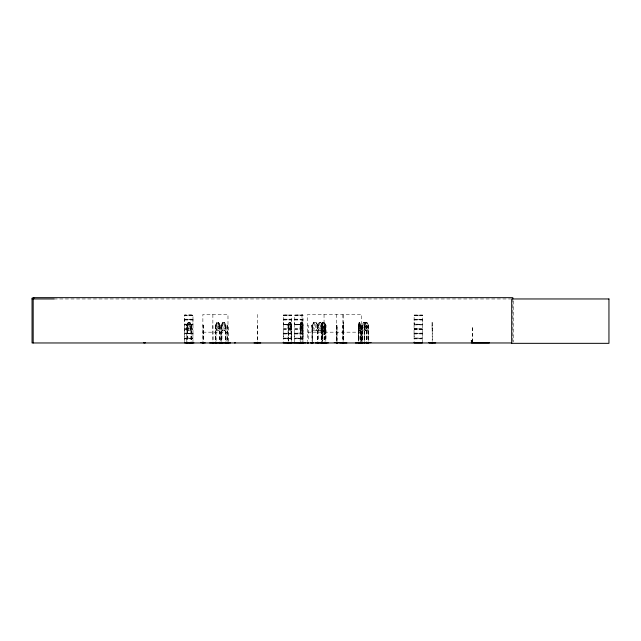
<?xml version="1.0" encoding="UTF-8"?>
<svg xmlns="http://www.w3.org/2000/svg" width="641" height="641" viewBox="0 0 641 641"><rect width="100%" height="100%" fill="white"/><g stroke="black" fill="none" stroke-linecap="round" stroke-linejoin="round"><path stroke-width="0.48" stroke-dasharray="3.21 2.4" d="M192.933 335.996L193.013 333.432L184.568 333.416L184.584 324.626L193.029 324.482L184.632 324.074L184.648 315.068M192.933 322.03L193.029 319.514L184.552 319.563M283.274 335.996L283.202 338.336L291.671 338.44L283.202 338.568L283.274 342.679M283.274 322.03L283.274 324.098L283.258 315.06L291.655 315.108L283.226 315.076L291.583 315.076L291.671 319.587L283.218 319.731M291.567 335.996L291.647 333.432L283.202 333.416L283.274 324.819L291.575 324.891L291.567 342.679M291.567 322.03L291.639 319.715M294.66 335.996L294.572 338.36L303.049 338.44L294.644 338.857L302.985 338.632M294.66 322.03L294.652 324.098L294.644 315.06L302.953 315.06L294.564 315.132L302.961 315.076L302.945 322.03M302.945 335.996L302.945 333.16L294.644 333.136L294.604 324.626L303.017 324.61L302.945 324.122L294.604 324.33L303.001 324.33M414.134 335.996L414.134 342.679M414.134 322.03L414.134 324.098L414.118 315.06L422.515 315.148L414.118 315.244M422.419 335.996L422.499 333.432L414.054 333.416L414.078 324.626L422.523 324.506L414.126 324.074L422.475 324.33M422.419 322.03L422.499 319.474L414.03 319.563M358.936 325.115L358.936 340.996M302.624 325.115L302.64 340.996M288.242 340.996L288.29 324.971L288.338 340.996M290.91 325.147L290.998 340.996M193.005 333.416L192.989 324.626M192.933 342.679L193.021 338.352L184.568 338.312L184.64 333.929L184.632 338.031L192.941 338.031L192.941 333.953L184.552 333.632L193.013 333.632M291.567 324.891L291.567 324.122L283.242 324.29L291.599 324.29M294.652 333.16L302.969 333.304M302.945 342.679L303.009 324.61M414.118 319.194L422.491 319.458M422.491 333.416L422.507 324.546M422.419 342.679L422.499 338.336L414.046 338.336M365.138 325.147L365.17 326.453L364.144 327.543L363.607 326.453L364.144 322.816L364.713 322.816L365.194 325.179M187.236 325.091L187.236 340.996M190.978 325.131L190.938 342.967M321.614 325.131L320.796 322.447L319.122 322.447L317.383 325.211L319.138 322.375L320.869 322.375M325.412 325.131L325.973 325.211L325.973 340.996M365.594 325.115L365.971 322.816L366.492 322.816L366.796 328.008L365.202 330.82M321.237 325.091L322.711 322.375L324.306 322.375L322.679 322.447L321.141 325.211L321.085 328.008L322.655 330.82L324.306 330.82L325.876 328.008L324.25 330.82M215.801 325.147L215.921 342.967M220.24 340.996L220.24 325.211L219.615 324.971L219.655 340.996M221.714 325.211L221.786 340.996M226.129 340.996L226.129 325.211L225.512 324.971L225.544 340.996M366.323 325.211L366.356 340.996M313.906 330.82L315.981 330.82L317.928 327.984L317.896 324.995M471.576 341.028L472.457 340.98M471.904 341.108L471.552 340.611L471.576 341.148M471.944 341.052L471.864 340.708M472.145 340.756L472.185 340.675M360.314 342.967L360.274 325.187L359.697 322.375L359.04 322.375L358.768 325.211L358.784 340.996L358.656 324.979M192.941 338.801L184.632 338.857L184.632 341.797M193.029 319.627L184.56 319.691M290.902 325.003L291.495 325.211M283.202 328.977L291.599 329.001M414.054 315.172L422.467 315.092L422.427 319.25M472.273 340.7L472.241 341.068M300.998 322.447L301.983 322.447L302.832 325.211L301.999 322.375L300.982 322.375L300.533 327.327L301.15 329.001M358.944 325.187L358.463 325.187L358.463 328.008L359.04 330.82L359.697 330.82L360.25 327.984L359.617 330.748M184.584 338.296L184.64 342.679M191.33 327.984L189.88 330.82L188.262 330.82L189.832 322.375L191.435 325.187L191.355 340.996M358.487 325.211L359.112 322.375M322.687 325.211L323.192 322.816L323.753 322.816M322.687 329.234L323.192 326.83M364.368 325.123L364.344 340.996M365.482 330.82L366.997 330.82L368.431 328.008L368.431 325.187L366.997 322.375L365.482 322.375L364.801 325.211L364.729 342.967M193.013 338.528L184.576 338.568M294.572 319.522L303.009 319.458M294.58 333.416L294.644 338.031L303.001 338.296M414.078 333.4L414.126 338.031L422.427 338.031L422.427 333.905L414.126 333.953M188.334 330.748L186.811 327.984L186.707 325.187L188.262 322.375L189.856 322.447L188.262 322.375L187.525 325.211L187.525 327.327L188.542 329.001M226.033 325.187L224.414 322.375L222.82 322.375L222.074 327.327L223.092 329.001L224.126 329.001L225.159 327.327L224.39 322.447L225.928 325.211L225.969 340.996M322.647 340.996L322.647 325.211L321.942 325.187L322.679 322.447M321.91 329.234L322.679 326.469M363.607 322.447L365.234 322.447L363.583 322.375L362.83 325.211L362.83 327.327L363.864 329.001L364.913 329.001L365.963 327.327L365.178 322.447L366.852 325.187M301.919 326.453L301.302 327.543L300.998 325.211L301.671 322.816M192.989 324.33L184.576 324.354L184.64 319.995M319.122 322.447L318.289 327.327L319.394 329.001L320.508 329.001L321.63 327.327M300.148 340.996L300.044 325.187L301.046 322.375L300.14 325.211M301.919 330.748L302.929 328.008M302.905 327.984L301.927 330.82L300.982 330.82M283.194 319.498L291.631 319.458M283.218 333.4L283.266 338.031L291.623 338.296M291.647 324.594L283.25 324.747M291.647 338.552L283.266 338.857M422.499 319.691L414.046 319.691M301.767 329.001L302.376 327.327L301.919 322.447M289.107 322.375L287.969 325.211L287.929 328.008L289.043 330.82L290.237 330.82L291.343 328.008L291.343 325.187L290.237 322.375L289.043 322.375L287.929 325.187L288.538 325.211L289.059 322.447L290.213 322.447M290.173 330.82L291.246 327.984M422.491 329.145L414.038 328.889L422.475 329.033M317.455 325.163L317.503 340.996M303.017 319.715L294.572 319.691M289.964 329.001L290.702 327.327L290.157 322.447L291.246 325.211L291.294 340.996M366.916 326.453L365.971 327.543L365.514 325.211M472.225 341.108L471.624 340.868M218.493 326.453L217.491 327.543L216.97 326.453L217.491 322.816L218.052 322.816L218.493 325.211M191.875 315.484L192.604 315.484M290.509 315.484L291.19 315.412M301.887 315.484L302.616 315.484M324.226 326.453L323.705 327.543L322.687 326.453L321.085 329.234L321.037 332.022L322.607 334.842L324.25 334.842L325.82 332.022L325.772 329.21L324.202 326.397L322.607 326.397L321.141 329.234M324.226 330.468L323.705 331.565L322.687 330.468M365.538 330.82L364.096 327.984L364.104 325.187L365.538 322.375M188.31 322.375L186.763 325.211L186.811 342.967M189.832 330.82L191.379 327.984M218.525 330.82L220.127 328.008L220.023 325.211L218.501 322.447L216.946 322.375L216.217 327.327L217.219 329.001L218.236 329.001L219.262 327.327L218.501 322.447L216.97 322.447L216.946 330.82L218.573 330.82L218.525 322.375L220.127 325.187M221.361 340.996L221.249 325.187L222.82 322.375L224.438 322.447M221.297 325.211L222.868 322.375M224.39 330.748L226.033 328.008L224.414 330.82L222.82 330.82L221.249 328.008L222.868 330.82M362.101 340.996L361.989 325.187L363.639 322.375M189.56 329.001L190.561 327.327L189.808 322.447L191.33 325.211M320.82 330.82L322.463 327.984M185.033 315.484L186.323 315.484M283.667 315.484L284.957 315.484M295.044 315.484L296.334 315.484M414.519 315.484L415.809 315.484M311.967 325.211L313.97 322.447L315.949 322.447L317.992 325.187M315.981 330.82L317.896 327.984M192.949 329.001L184.592 328.993M303.001 328.993L294.644 329.001M422.451 329.202L414.118 329.001M321.181 325.211L321.205 340.996M294.628 328.825L302.977 328.825M414.102 328.825L422.451 328.825M54.076 298.962L510.693 298.962M421.409 315.412L422.09 315.484M184.64 315.484L192.933 315.484M283.274 315.484L291.567 315.484M294.66 315.484L302.945 315.484M414.134 315.484L422.419 315.484M192.941 319.194L184.632 319.194L184.624 315.06L192.981 315.076L184.552 315.108L192.949 315.076L193.005 319.474M283.266 319.17L291.575 319.17M294.644 319.17L302.953 319.17M184.632 319.995L192.941 319.995L192.933 324.098M283.266 319.995L291.575 319.971L291.567 324.098M294.644 319.995L302.953 319.995L302.945 324.098M414.126 319.995L422.427 319.995L422.419 324.098M313.906 322.375L315.981 322.375M432.058 322.375L432.202 330.82M359.048 322.447L359.689 322.447L360.25 325.211M365.506 322.447L366.973 322.447L368.383 325.211L368.375 340.996M223.933 322.816L223.364 322.816L222.836 325.211L223.364 327.543L224.382 326.453L223.877 322.816M289.86 322.816L289.428 322.816L289.059 325.211L289.428 327.543L290.149 326.453L289.796 322.816M320.292 322.816L319.683 322.816L319.114 325.211L319.683 327.543L320.788 326.453L320.244 322.816M192.941 324.891L184.632 324.891L184.632 333.136L192.941 333.136M302.953 324.891L294.652 324.795M414.134 324.891L422.427 324.891M300.357 325.051L300.405 340.996M317.399 325.003L317.367 340.996M325.316 324.971L325.388 340.996M367.998 325.051L367.982 340.996M186.707 325.187L187.396 325.211L187.396 340.996M202.876 325.211L203.461 325.211L203.461 341.365M212.868 325.211L213.092 341.365M221.249 325.187L221.946 325.211L221.946 340.996M257.273 325.211L257.498 341.365M300.044 325.187L300.613 325.211L300.613 342.967M301.999 325.211L301.767 341.365M302.56 325.211L303.105 325.211L303.105 340.996M307.624 325.211L308.225 325.211L308.225 341.365M317.311 325.211L318.112 325.211L318.112 340.996M321.085 325.187L321.79 325.211L321.79 342.967M324.05 325.211L324.426 341.365M343.191 325.211L342.518 325.211L342.526 341.365M343.408 325.211L343.704 342.967M360.09 325.211L360.466 340.996M361.989 325.187L362.694 325.211L362.694 340.996M364.048 325.187L364.729 325.211L364.801 327.327L365.747 329.001L366.684 329.001L367.614 327.327L366.916 322.447M366.171 325.147L366.948 325.211L366.948 340.996M367.91 325.211L368.551 325.211L368.551 340.996M432.058 325.211L432.435 342.967M322.631 326.469L324.226 326.469L325.716 329.234M323.136 326.83L323.705 326.83L324.226 329.234M186.811 327.984L188.31 330.82M216.081 340.996L216.081 325.211L215.392 325.187L217.027 322.447L215.392 325.187L215.496 327.984M288.033 327.984L289.107 330.82M317.896 325.187L315.917 322.447L316.902 325.211L316.902 327.327L315.596 329.001L314.274 329.001L312.952 327.327L312.952 325.211L313.938 322.447L311.895 325.187L311.991 327.984M321.189 327.984L322.711 330.82M358.463 328.008L359.112 330.82M364.048 328.008L365.562 330.748M366.748 327.984L365.258 330.82L363.583 330.82L361.989 328.008L363.639 330.82M184.624 328.833L192.949 328.833M283.258 328.833L291.583 328.833M184.64 329.442L192.933 329.442M283.274 329.442L291.567 329.442M294.66 329.442L302.945 329.442M414.134 329.442L422.419 329.442M320.869 330.82L319.09 330.82L317.391 328.008L319.17 330.748M343.408 330.82L343.48 322.375L343.48 340.996M321.037 332.022L322.655 334.842M325.82 332.022L324.178 334.762L322.631 334.762M202.876 332.182L227.98 332.182M307.624 332.182L361.652 332.182M283.266 333.136L291.639 333.416M414.126 333.136L422.427 333.136M283.21 333.673L291.631 333.673M294.588 333.673L303.009 333.673M414.046 333.608L422.483 333.673M283.266 333.953L291.575 333.953M294.644 333.953L302.953 333.953M414.062 338.568L422.483 338.568M414.126 338.857L422.427 338.857M472.457 340.772L470.895 340.916L472.457 340.876M312.568 325.051L312.56 340.996M190.978 325.051L191.523 325.211L191.523 340.996M311.895 328.008L313.938 330.82M321.91 327.327L322.944 329.001L323.977 329.001L324.995 327.327L324.226 322.447L325.876 325.187L325.812 340.996M321.91 331.341L322.944 333.016L323.977 333.016L324.995 331.341L324.226 326.469M322.511 325.211L320.796 322.447L322.567 325.187L322.495 340.996M324.226 322.447L325.82 325.211L325.772 327.984M215.392 328.008L217.003 330.82M289.243 329.001L288.522 325.211L288.538 340.996M301.062 330.748L300.044 328.008L301.046 330.82M358.768 327.327L359.521 329.001L359.617 322.447M323.705 322.816L324.226 325.211M301.607 322.816L301.919 325.211M294.652 338.777L294.66 342.679M513.217 300.958L513.217 341.965M512.824 298.962L512.824 341.982M472.681 341.957L472.681 326.413L472.545 341.957M432.202 322.351L432.202 340.996M368.158 325.211L368.158 340.996M366.748 325.211L366.78 340.996M366.516 325.211L366.516 342.967M364.553 325.211L364.553 340.996M364.152 325.211L364.168 340.996M362.534 325.211L362.534 340.996M362.261 325.211L362.261 340.996M361.812 341.365L361.812 325.211L361.22 325.211L361.22 341.365M361.652 341.365L361.652 314.427L307.624 314.427L307.624 341.365M361.38 325.211L361.38 341.365M360.202 325.187L360.25 340.996M360.042 324.979L360.09 340.996M358.535 325.187L358.559 340.996M343.183 325.211L343.183 341.365L343.127 314.427M342.951 314.427L342.951 341.365M337.134 341.365L337.134 325.211L336.397 325.211L336.397 341.365M336.974 325.211L336.974 341.365M336.605 314.427L336.605 341.365M325.548 325.211L325.548 340.996M324.266 325.211L324.218 341.365M324.05 314.427L324.05 341.365M322.183 342.967L322.014 324.971L322.038 340.996M321.534 324.995L321.63 340.996M321.365 325.211L321.365 340.996M317.952 324.979L318.016 340.996M317.656 325.211L317.656 340.996M312.656 342.967L312.656 325.211L311.895 325.187L312.015 340.996M312.111 325.211L312.111 340.996M301.999 314.427L301.999 341.365M291.198 325.211L291.198 342.967M288.033 325.211L288.041 340.996M257.273 314.427L257.273 341.365M228.14 341.365L228.14 325.211L227.547 325.211L227.547 341.365M227.98 341.365L227.98 314.427L202.876 314.427L202.876 341.365M227.715 325.211L227.715 341.365M225.704 325.211L225.704 342.967M221.522 325.211L221.522 340.996M220.079 325.187L220.079 340.996M219.815 325.211L219.815 340.996M215.664 325.211L215.664 340.996M215.496 325.211L215.496 342.967M212.868 314.427L212.868 341.365M203.301 325.211L203.301 341.365M203.037 325.211L203.037 341.365M191.106 325.211L191.106 340.996M186.98 325.211L186.98 340.996M359.24 322.816L359.433 327.543L359.24 322.816M322.223 328.288L323.048 330.419L322.183 332.607L323.312 330.812L324.45 332.607L323.593 330.403L324.426 328.36L323.336 329.987L322.223 328.288M188.783 322.816L188.294 326.453L189.295 327.543L189.808 325.211L189.295 322.816L188.783 322.816M314.587 322.816L313.946 326.453L314.587 327.543L315.252 327.543L315.925 325.211L315.252 322.816L314.587 322.816M471.367 340.611L471.367 341.148L471.367 340.619M336.765 341.365L336.765 325.211L336.709 341.365"/><path stroke-width="0.96" d="M209.655 342.951L230.512 342.919M254.06 342.951L260.719 342.951M339.738 342.951L346.917 342.967M361.772 342.951L361.812 342.318M361.853 342.871L361.861 342.318M303.225 342.871L303.137 342.318M290.966 342.871L290.974 342.318M361.46 342.318L361.636 342.871M184.432 342.631L193.911 342.871M212.924 342.919L212.98 342.414M213.132 342.871L213.132 342.318M200.537 342.631L205.216 342.871M334.241 342.598L339.089 342.631M315.34 342.903L328.328 342.871M310.532 342.903L313.329 342.919M321.718 342.919L321.766 342.318L321.838 342.967M34.053 298.129L32.05 298.129L32.05 342.967L511.822 342.967M32.05 298.962L54.036 298.962M283.274 342.679L294.339 342.871M294.66 342.679L306.069 342.871M371.051 342.598L355.435 342.967M414.134 342.679L422.419 342.679M428.989 342.631L435.648 342.631M471.367 342.671L489.379 342.671M184.624 342.791L192.949 342.791M283.258 342.783L291.583 342.791M294.644 342.783L302.961 342.783M414.118 342.783L422.435 342.783M428.989 342.847L435.648 342.847M471.351 342.807L489.395 342.799M343.304 342.919L343.183 342.318L343.055 342.967M226.009 342.919L225.969 342.318M364.152 342.871L364.12 342.318M288.57 342.871L288.538 342.318M300.164 342.927L300.148 342.318M512.824 298.962L512.824 297.664L33.18 297.664L33.18 342.967M432.13 342.294L432.202 342.967M368.551 342.318L368.559 342.967M368.415 342.318L368.415 342.967L368.279 342.318M368.158 342.318L368.263 342.967M368.118 342.967L368.006 342.318L367.942 342.967M366.94 342.318L366.997 342.967M366.836 342.318L366.916 342.967M366.708 342.318L366.748 342.967M366.612 342.318L366.588 342.967L366.516 342.318M366.38 342.318L366.299 342.967M364.729 342.318L364.777 342.967M364.553 342.318L364.601 342.967M364.457 342.318L364.449 342.967M364.344 342.318L364.296 342.967M362.694 342.318L362.742 342.967M362.534 342.318L362.582 342.967M362.437 342.318L362.461 342.967M362.261 342.318L362.365 342.967M362.133 342.318L362.213 342.967M362.101 342.318L362.109 342.967M361.7 342.318L361.668 342.967M361.38 342.318L361.332 342.967M361.22 342.318L361.244 342.967M361.171 342.502L361.171 342.967M360.522 342.318L360.522 342.967M360.49 342.318L360.402 342.967M360.314 342.318L360.298 342.967L360.162 342.318M360.09 342.318L360.074 342.967M358.984 342.318L358.952 342.967M358.784 342.318L358.864 342.967M358.664 342.318L358.736 342.967M343.744 342.318L343.704 342.967M342.951 342.967L342.919 342.318L342.887 342.967M342.518 342.318L342.59 342.967M342.454 342.502L342.454 342.967M337.182 342.502L337.182 342.967M337.134 342.318L337.022 342.967M336.974 342.318L336.902 342.967M336.805 342.967L336.765 342.318L336.629 342.967M336.493 342.318L336.533 342.967M336.397 342.318L336.373 342.967M325.949 342.318L326.029 342.967M325.812 342.318L325.86 342.967M325.74 342.318L325.716 342.967M325.548 342.318L325.652 342.967M325.5 342.967L325.412 342.318L325.34 342.967M324.45 342.318L324.45 342.967M324.266 342.318L324.29 342.967M324.186 342.318L324.186 342.967M324.025 342.318L324.05 342.967M322.647 342.318L322.615 342.967M322.495 342.318L322.551 342.967M322.423 342.318L322.399 342.967M322.287 342.318L322.263 342.967M322.183 342.318L322.135 342.967M322.046 342.318L321.982 342.967M321.63 342.318L321.534 342.967M321.462 342.318L321.437 342.967M321.365 342.318L321.317 342.967M321.205 342.318L321.205 342.967M318.072 342.318L318.168 342.967M317.976 342.318L318.016 342.967M317.84 342.967L317.824 342.318L317.656 342.967M317.599 342.318L317.559 342.967M317.503 342.318L317.407 342.967M317.367 342.318L317.311 342.967M312.72 342.502L312.72 342.967M312.656 342.318L312.616 342.967L312.463 342.318M312.191 342.318L312.199 342.967M312.047 342.318L312.047 342.967M312.015 342.318L311.951 342.967M308.289 342.967L308.225 342.318L308.153 342.967M307.688 342.318L307.688 342.967M307.552 342.318L307.528 342.967M302.897 342.318L302.832 342.967L302.8 342.318M302.608 342.318L302.616 342.967M302.063 342.318L302.031 342.967M301.999 342.318L301.999 342.967M301.767 342.318L301.767 342.967M301.695 342.318L301.703 342.967M300.613 342.318L300.645 342.967M300.421 342.318L300.437 342.967M300.365 342.318L300.309 342.967M291.527 342.318L291.535 342.967M291.262 342.318L291.294 342.967M291.198 342.318L291.166 342.967M288.306 342.318L288.378 342.967M288.242 342.318L288.202 342.967M288.017 342.318L288.041 342.967M257.578 342.318L257.578 342.967M257.506 342.318L257.498 342.967M257.353 342.414L257.353 342.967M257.273 342.318L257.265 342.967M235.167 342.414L235.167 342.967M234.71 342.414L234.71 342.967M228.028 342.318L227.98 342.967M227.884 342.967L227.787 342.318L227.667 342.967M227.547 342.318L227.579 342.967M227.499 342.502L227.499 342.967M225.896 342.318L225.784 342.967L225.704 342.318M225.544 342.318L225.568 342.967M225.496 342.502L225.496 342.967M221.946 342.318L221.994 342.967M221.786 342.318L221.834 342.967M221.69 342.318L221.714 342.967M221.522 342.318L221.618 342.967M221.474 342.318L221.385 342.967L221.313 342.318M220.24 342.318L220.24 342.967M220.127 342.967L220.079 342.318L219.975 342.967M219.895 342.318L219.767 342.967M219.679 342.318L219.655 342.967L219.607 342.502M216.081 342.318L216.129 342.967M215.921 342.318L215.969 342.967M215.825 342.318L215.849 342.967M215.664 342.318L215.737 342.967M215.496 342.318L215.608 342.967M215.448 342.318L215.448 342.967M203.518 342.502L203.518 342.967M203.437 342.318L203.349 342.967M203.229 342.318L203.205 342.967M203.133 342.318L203.109 342.967M203.037 342.318L202.989 342.967M202.828 342.318L202.876 342.967M191.523 342.318L191.499 342.967M191.403 342.318L191.355 342.967M191.258 342.967L191.202 342.318L191.058 342.967M190.938 342.318L190.962 342.967M190.794 342.414L190.89 342.967M189.496 342.414L189.496 342.967M187.444 342.502L187.444 342.967M187.396 342.318L187.372 342.967M187.284 342.967L187.236 342.318L187.132 342.967M186.98 342.318L186.932 342.967M145.122 342.414L145.122 342.967M144.658 342.414L144.658 342.967M143.824 342.414L143.824 342.967M608.95 298.962L511.694 298.962L511.694 343.336L608.95 343.336L608.95 298.962M432.507 342.967L432.499 342.294L432.435 342.967M358.559 342.967L358.543 342.318L358.511 342.967M343.48 342.967L343.48 342.318L343.408 342.967M228.188 342.967L228.188 342.318L228.14 342.967M226.177 342.967L226.177 342.318L226.129 342.967M212.86 342.967L212.868 342.318L212.796 342.967M186.811 342.967L186.835 342.318L186.763 342.967"/></g></svg>
